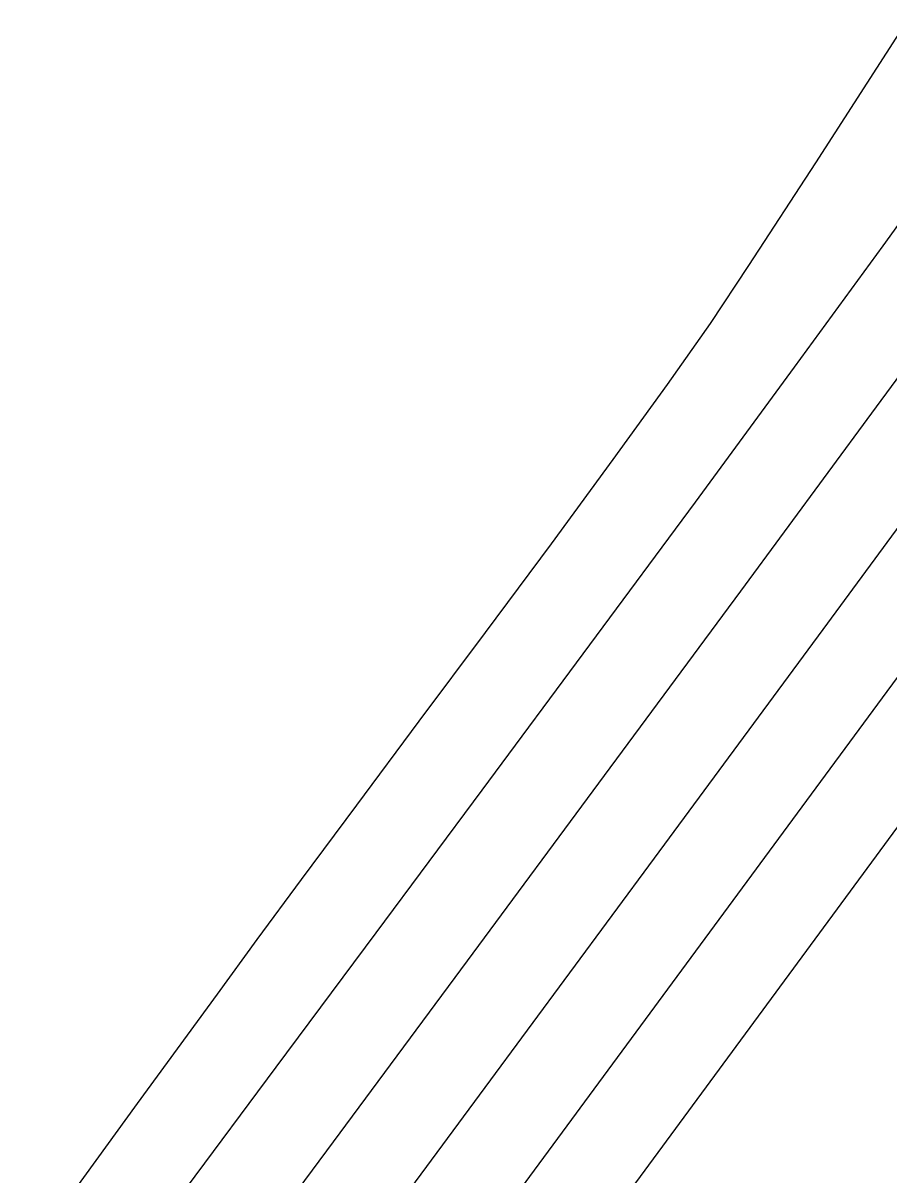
# Model space of a CAD drawing. Header units: metres. Extents: x 708868 to 711043, y 5411316 to 5413138.
# Drawn here: x 709734.73 to 709742.37, y 5411937 to 5411947.17 of the extents above; entities that cross this region are included whole.
import ezdxf

# ---------------------------------------------------------------- set-up
doc = ezdxf.new("R2010")
doc.units = ezdxf.units.M
for name, color, linetype in [('Rionegro 2010_Contours', 7, 'Continuous'), ('Rionegro 2014_Contours', 7, 'Continuous'), ('Rionegro 2018_Contours', 7, 'Continuous')]:
    doc.layers.add(name, color=color, linetype=linetype)

msp = doc.modelspace()

# ---------------------------------------------------------------- linework, layer by layer
at = {"layer": 'Rionegro 2010_Contours'}
for points in [[(709734.725, 5411936.259, 242), (709735.735, 5411937.647, 242), (709736.439, 5411938.613, 242), (709736.788, 5411939.092, 242), (709737.179, 5411939.622, 242), (709737.666, 5411940.277, 242), (709738.217, 5411941.016, 242), (709738.8, 5411941.798, 242), (709739.381, 5411942.581, 242), (709739.927, 5411943.324, 242), (709740.406, 5411943.985, 242), (709740.784, 5411944.523, 242), (709741.122, 5411945.032, 242), (709741.711, 5411945.939, 242), (709742.506, 5411947.169, 242)], [(709736.165, 5411936.904, 241), (709736.955, 5411937.967, 241), (709737.836, 5411939.151, 241), (709738.77, 5411940.408, 241), (709739.72, 5411941.69, 241), (709740.651, 5411942.948, 241), (709741.525, 5411944.137, 241), (709742.306, 5411945.206, 241), (709742.957, 5411946.109, 241)], [(709737.338, 5411935.812, 239), (709738.798, 5411937.789, 239), (709740.29, 5411939.811, 239), (709741.776, 5411941.826, 239), (709743.217, 5411943.781, 239)], [(709738.026, 5411935.421, 238), (709739.842, 5411937.885, 238), (709741.675, 5411940.373, 238), (709743.478, 5411942.821, 238)], [(709740.053, 5411936.85, 237), (709742.092, 5411939.619, 237), (709744.105, 5411942.355, 237)]]:
    msp.add_polyline3d(points, dxfattribs=at)
at = {"layer": 'Rionegro 2014_Contours'}
for points in [[(709734.725, 5411936.259, 242), (709735.735, 5411937.647, 242), (709736.439, 5411938.613, 242), (709736.788, 5411939.092, 242), (709737.179, 5411939.622, 242), (709737.666, 5411940.277, 242), (709738.217, 5411941.016, 242), (709738.8, 5411941.798, 242), (709739.381, 5411942.581, 242), (709739.927, 5411943.324, 242), (709740.406, 5411943.985, 242), (709740.784, 5411944.523, 242), (709741.122, 5411945.032, 242), (709741.711, 5411945.939, 242), (709742.506, 5411947.169, 242)], [(709736.165, 5411936.904, 241), (709736.955, 5411937.967, 241), (709737.836, 5411939.151, 241), (709738.77, 5411940.408, 241), (709739.72, 5411941.69, 241), (709740.651, 5411942.948, 241), (709741.525, 5411944.137, 241), (709742.306, 5411945.206, 241), (709742.957, 5411946.109, 241)], [(709736.342, 5411935.801, 240), (709737.46, 5411937.31, 240), (709738.641, 5411938.906, 240), (709739.849, 5411940.539, 240), (709741.05, 5411942.164, 240), (709742.207, 5411943.733, 240), (709743.286, 5411945.198, 240)], [(709737.338, 5411935.812, 239), (709738.798, 5411937.789, 239), (709740.29, 5411939.811, 239), (709741.776, 5411941.826, 239), (709743.217, 5411943.781, 239)], [(709738.026, 5411935.421, 238), (709739.842, 5411937.885, 238), (709741.675, 5411940.373, 238), (709743.478, 5411942.821, 238)], [(709740.053, 5411936.85, 237), (709742.092, 5411939.619, 237), (709744.105, 5411942.355, 237)]]:
    msp.add_polyline3d(points, dxfattribs=at)
at = {"layer": 'Rionegro 2018_Contours'}
for points in [[(709734.725, 5411936.259, 242), (709735.735, 5411937.647, 242), (709736.439, 5411938.613, 242), (709736.788, 5411939.092, 242), (709737.179, 5411939.622, 242), (709737.666, 5411940.277, 242), (709738.217, 5411941.016, 242), (709738.8, 5411941.798, 242), (709739.381, 5411942.581, 242), (709739.927, 5411943.324, 242), (709740.406, 5411943.985, 242), (709740.784, 5411944.523, 242), (709741.122, 5411945.032, 242), (709741.711, 5411945.939, 242), (709742.506, 5411947.169, 242)], [(709736.165, 5411936.904, 241), (709736.955, 5411937.967, 241), (709737.836, 5411939.151, 241), (709738.77, 5411940.408, 241), (709739.72, 5411941.69, 241), (709740.651, 5411942.948, 241), (709741.525, 5411944.137, 241), (709742.306, 5411945.206, 241), (709742.957, 5411946.109, 241)], [(709736.342, 5411935.801, 240), (709737.46, 5411937.31, 240), (709738.641, 5411938.906, 240), (709739.849, 5411940.539, 240), (709741.05, 5411942.164, 240), (709742.207, 5411943.733, 240), (709743.286, 5411945.198, 240)], [(709737.338, 5411935.812, 239), (709738.798, 5411937.789, 239), (709740.29, 5411939.811, 239), (709741.776, 5411941.826, 239), (709743.217, 5411943.781, 239)], [(709738.026, 5411935.421, 238), (709739.842, 5411937.885, 238), (709741.675, 5411940.373, 238), (709743.478, 5411942.821, 238)], [(709740.053, 5411936.85, 237), (709742.092, 5411939.619, 237), (709744.105, 5411942.355, 237)]]:
    msp.add_polyline3d(points, dxfattribs=at)

doc.saveas('drawing.dxf')
